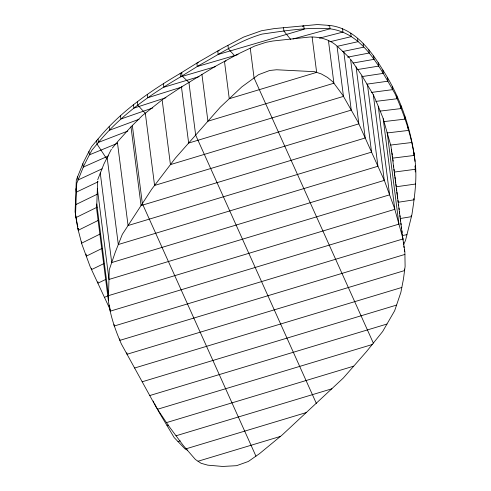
<?xml version="1.0" encoding="UTF-8"?>
<svg xmlns="http://www.w3.org/2000/svg" width="491" height="491" viewBox="0 0 491 491"><rect width="100%" height="100%" fill="white"/><g stroke="black" fill="none" stroke-linecap="round" stroke-linejoin="round"><path stroke-width="0.74" d="M97.641 181.136L96.635 208.951L108.364 300.517C110.223 315.67 115.311 330.069 121.375 343.995L156.39 407.598L168.523 425.697L183.401 445.662L195.412 459.49L201.101 463.295L207.779 465.161L222.699 466.45L236.576 465.683L248.311 461.485L259.512 453.659L282.362 434.817L343.356 377.996L366.513 351.574L382.642 331.529L394.66 310.735L400.865 292.384L403.461 279.029L405.106 266.472L404.872 251.822L402.681 237.619L394.629 208.657L384.606 181.111L357.994 121.958L342.89 95.383L332.923 81.893L327.546 77.455L321.317 73.938L314.584 71.686L276.568 69.765L269.706 70.477L258.548 74.693L241.842 86.858L220.287 107.179L175.404 158.084L151.725 189.182L122.302 234.391L115.244 252.294L109.248 269.78L108.364 300.517M415.03 161.367C411.213 129.133 400.453 97.378 382.839 70.01C370.809 50.235 354.404 28.196 329.608 25.434L317.358 24.55L274.266 28.595L261.537 30.737L243.604 37.077L222.644 48.155L198.456 62.112L180.148 73.484C149.835 91.234 120.541 111.672 98.028 139.014L91.535 146.717L88.951 151.486L83.335 162.564L76.314 179.982L75.086 211.873L77.326 224.743M110.082 309.428L90.178 266.705L81.862 244.144L77.891 228.867L75.516 215.248L76.743 183.352L83.765 165.933L89.38 154.861L91.964 150.093L98.464 142.39C120.97 115.047 150.264 94.61 180.578 76.854L198.892 65.487C219.459 54.17 239.185 40.649 261.973 34.106C284.252 30.921 306.9 27.171 329.418 28.687L330.038 28.809C363.272 33.179 379.758 67.672 394.85 93.407C403.706 113.2 410.906 133.969 414.238 155.438C417.78 175.134 414.87 195.16 411.894 214.727L405.578 240.216L403.755 244.401M97.709 179.688L103.932 163.994L111.389 149.209M112.31 148.092L116.901 142.519M161.545 100.348L142.304 115.618L130.98 126.856L117.361 141.967L128.065 225.535L371.564 152.124L361.72 75.276L350.991 59.792M163.325 99.01L162.147 99.876L170.438 164.608L351.255 110.094L343.86 52.377L337.544 46.553M164.503 98.139L181.461 86.975L215.076 66.488L237.656 54.188L254.872 45.976L266.104 42.306L272.879 41.005L310.14 36.972C319.647 36.825 329.185 39.28 336.519 45.614L337.016 46.068L343.467 96.389L188.648 143.065L181.461 86.975M98.114 220.453L78.259 230.267L78.001 228.241M100.047 234.066L81.616 243.186L81.438 241.836M97.126 207.19L75.927 217.599L75.497 214.229M102.03 248.428L86.342 256.142L86.085 254.117M103.914 263.581L91.59 269.577L91.418 268.227M97.635 194.025L75.829 204.594L75.399 201.218M105.669 279.471L98.071 283.104L97.899 281.754M98.145 181.774L76.314 192.153L75.878 188.777M104.638 297.3L108.081 295.686M102.116 168.818L78.026 179.994L77.596 176.625M108.456 155.923L83.261 167.112L82.832 163.736M117.398 143.347L89.38 154.861L88.951 151.486M127.783 131.066L98.464 142.39L98.028 139.014M139.045 119.282L109.61 130.195L109.174 126.819M167.008 425.55L168.45 425.053M154.634 403.737L159.225 412.508L174.182 437.579L178.012 441.575L180.179 440.863M152.769 107.952L120.884 119.006L120.448 115.631M165.952 97.727L133.908 108.118L133.478 104.743M182.075 86.968L147.717 97.752L147.282 94.376M181.369 73.116L180.148 73.484L180.578 76.854L215.31 66.684M404.915 254.424L119.914 340.349L119.718 338.833M134.602 368.023L401.822 287.456M142.181 381.783L396.568 305.089M149.761 395.55L386.976 324.035M157.507 409.267L372.166 344.553M166.461 422.616L353.729 366.157M176.036 435.781L331.891 388.792M186.12 448.792L306.679 412.446M198.045 461.245L280.429 436.413M219.164 50.659L217.759 51.076L218.188 54.452L304.175 29.227L303.745 25.851L302.327 26.268M198.309 62.695L196.854 63.118L197.284 66.494L238.11 54.538M199.064 76.651L163.877 87.214L163.442 83.844M225.952 60.994L224.479 61.418L229.26 98.722L316.646 72.373L312.123 37.064M328.154 25.833L329.608 25.434L330.038 28.809L292.992 38.973M319.426 38.132L342.976 32.075L342.546 28.705M329.749 41.79L351.182 36.647L350.752 33.278M337.17 46.332L357.951 41.704L357.516 38.329M342.595 51.543L363.579 47.216L363.15 43.84M347.591 57.14L369.25 53.016L368.815 49.646M402.381 235.52L406.892 234.692M352.992 63.038L374.038 59.337L373.608 55.962M400.208 218.538L411.39 216.66L411.219 215.31M357.54 69.538L378.622 66.119L378.193 62.744M398.256 202.261L413.981 199.837L413.803 198.487M362.155 76.559L383.268 73.386L382.839 70.01M396.262 186.77L415.644 184.015M366.845 84.157L387.982 81.199L387.552 77.823M394.568 172.034L415.57 169.254L415.14 165.878L415.312 171.948M371.613 92.4L392.775 89.62L392.346 86.244M392.315 158.182L414.238 155.438L413.803 152.063M375.861 101.385L397.127 98.734L396.691 95.358M379.948 111.113L401.172 108.56L400.742 105.184M390.664 145.054L411.771 142.513L411.341 139.143M384.042 121.59L405.149 119.098L404.713 115.729M387.147 132.951L408.414 130.434L407.978 127.065M187.691 450.284L185.082 448.952L178.012 441.575M181.977 72.932L181.609 72.582L182.038 75.958L189.268 82.721M343.86 52.377L349.831 58.226M234.453 55.581L228.389 48.824L227.959 45.448M145.723 113.838L137.787 105.129L137.357 101.754M290.807 39.568L283.97 31.172L283.534 27.797M362.1 75.89L373.614 95.334L378.242 106.191L383.035 118.135L390.959 146.128L402.89 238.982L114.188 326.024L113.992 324.502M106.737 158.888L97.028 144.047L96.598 140.678M153.235 401.073L153.935 402.405M373.338 343.092L254.074 77.952L250.263 48.198M316.357 403.43L195.663 135.111L188.906 82.359M255.946 456.151L142.347 203.599L132.337 125.457M77.455 225.498L77.83 226.897M78.198 228.327L78.756 230.482M391.523 149.798L391.757 151.314M391.99 152.83L392.334 155.107M392.567 156.623L392.8 158.139M393.033 159.655L393.26 161.171M393.524 165.485L393.721 167.008M394.009 169.291L394.205 170.807M394.5 173.09L394.789 175.367M394.985 176.889L395.28 179.172M395.47 180.688L395.764 182.971M395.961 184.493L396.151 186.009M396.446 188.292L396.74 190.569M396.931 192.091L397.225 194.375M397.422 195.891L397.71 198.174M398.005 200.451L398.201 201.973M398.489 204.256L398.686 205.772M398.98 208.055L399.171 209.577M399.465 211.854L399.662 213.376M399.95 215.653L400.147 217.175M400.441 219.459L400.631 220.975M400.926 223.258L401.122 224.78M401.411 227.057L401.607 228.579M401.902 230.856L402.092 232.378M402.387 234.661L402.583 236.177M402.872 238.46L403.068 239.982M403.363 242.259L403.651 244.543M403.848 246.059L404.044 247.581M404.332 249.864L404.529 251.38M387.196 132.521L398.931 224.123L110.223 311.165L109.45 305.126M404.375 269.062L404.572 270.578L127.022 354.257L126.825 352.734M383.207 118.718L394.813 209.319L108.505 295.637L96.764 203.992M378.242 106.191L389.596 194.835L108.971 279.447L97.304 188.384M373.313 94.781L384.275 180.393L111.721 262.562L100.256 173.041M367.452 84.544L377.923 166.259L118.306 244.524L107.142 157.402M356.092 66.868L365.206 137.989L141.064 205.563L130.98 126.856M350.562 59.202L358.847 123.855L154.579 185.438L145.311 113.102M328.43 40.477L333.911 83.224L207.92 121.203L201.93 74.429"/></g></svg>
